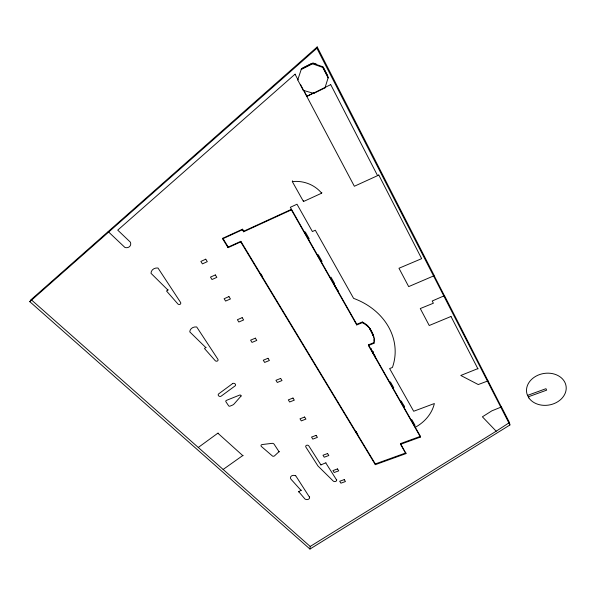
<?xml version="1.0" encoding="UTF-8"?>
<svg xmlns="http://www.w3.org/2000/svg" width="596" height="596" viewBox="0 0 596 596"><rect width="100%" height="100%" fill="white"/><g stroke="black" fill="none" stroke-linecap="round" stroke-linejoin="round"><path stroke-width="0.89" d="M405.95 453.616L400.542 444.318L420.456 437.062L368.432 345.494L373.975 343.266L373.983 342.603L368.447 344.831L420.418 436.332L400.527 443.588L405.95 453.616L375.316 464.671L375.324 463.934L240.873 241.32L228.238 247.072L228.052 247.653L222.643 238.825L222.837 238.251L242.535 229.199L243.578 231.784L291.377 209.867L291.489 209.315L243.742 231.211M309.957 549.058L310.203 546.457L496.192 431.199L482.395 416.82L491.879 410.838L501.474 406.949L509.461 422.557L509.915 424.985L309.957 549.058L29.8 301.68L31.126 299.632L317.199 46.942L434.268 275.65L408.677 286.609L398.977 268.252L421.648 258.664L378.721 174.866M375.175 356.654L371.599 350.247M377.469 175.44L330.646 84.461M373.185 335.123L369.982 328.627M373.394 351.528L373.416 353.324M371.651 350.448L371.785 350.396M371.599 348.63L371.539 350.493L375.175 356.423M368.432 345.494L368.447 344.831M362.293 322.66L362.323 322.011L356.78 324.284L356.751 324.932L362.293 322.66A23.706 20.182 3.6 0 1 369.386 328.083L373.945 337.336M325.93 462.712L320.924 464.917L308.855 445.957A1.684 1.341 6.9 0 0 306.59 445.294A1.684 1.341 6.9 0 0 305.882 447.075L317.973 465.998L333.157 480.972A1.974 1.542 5.1 0 0 335.369 481.516A1.974 1.542 5.1 0 0 336.658 480.078L336.68 479.698M337.783 290.826L333.961 283.972M320.924 464.917L320.961 464.537M333.909 283.994L337.805 290.61M298.581 491.499L304.914 498.949A2.801 2.153 6.7 0 0 308.087 499.411A2.801 2.153 6.7 0 0 309.562 497.288L309.6 496.9M298.536 491.886L301.204 490.135M373.975 343.266L374.199 338.677M309.562 497.288L295.512 475.422M292.502 180.811L292.331 181.609L303.476 201.537L321.669 193.179L321.788 192.366M279.144 451.872L274.138 444.251A1.952 1.55 9.1 0 0 272.007 443.35L262.113 444.556A1.475 1.17 9.7 0 0 261.406 446.486L272.558 456.111A1.706 1.348 8.9 0 0 274.51 455.865L279.196 451.507M328.277 77.346L328.165 77.979L322.727 67.4L322.846 66.774L312.662 63.198L301.412 68.875L297.739 79.931L303.26 90.368L313.794 93.393L324.984 87.858L328.277 77.346L322.846 66.774M324.984 87.858L325.058 87.426M303.476 201.537L303.625 200.71M310.203 546.457L223.142 469.454L243.004 455.374M313.794 93.393L313.883 92.954M223.142 469.454L31.126 299.632M29.8 301.68L316.893 48.239L317.199 46.942M301.412 68.875L301.248 69.501L312.52 63.809L312.662 63.198M303.26 90.368L303.371 89.929L354.352 186.257L378.713 175.135M198.282 447.469L218.121 432.979M297.739 79.931L297.911 79.298M108.189 231.598L124.929 247.459A4.947 4.224 27.2 0 0 129.63 246.513A4.947 4.224 27.2 0 0 130.338 242.132L117.74 230.13L295.154 74.083M375.316 464.671L240.702 241.894L240.873 241.32M243.578 231.784L242.535 229.199M205.896 347.662L189.766 331.868A6.779 5.684 17.1 0 1 196.695 326.958L217.853 359.194A1.684 1.401 14.7 0 1 217.257 361.079A1.684 1.401 14.7 0 1 214.977 360.401L204.488 348.526L206 347.334M167.96 290.096L150.989 273.296A7.048 6.012 23 0 1 157.992 268.014L180.536 302.351A1.751 1.483 19.8 0 1 179.962 304.362A1.751 1.483 19.8 0 1 177.601 303.647L166.53 291.019L168.087 289.783M509.461 422.557L496.192 431.199M302.671 67.959L311.522 63.496M313.928 92.73L306.865 96.224L303.856 90.525M306.821 96.448L330.609 84.677M222.643 238.825L242.363 229.765M228.052 247.653L240.702 241.894M304.556 232.328L305.331 231.986L309.197 238.81L308.43 239.152M262.166 276.879L262.553 276.618M317.482 255.088L318.249 254.753L322.026 261.413L321.266 261.748M330.214 277.505L330.974 277.177L334.661 283.681L333.685 284.098L334.14 284.098M451.098 316.424L429.239 325.505L420.277 308.557L433.374 303.23L432.212 300.995L444.504 295.653L501.541 407.314M389.695 382.237L390.425 381.954L393.718 387.758L392.988 388.033M477.918 368.596L460.79 375.465L478.253 384.547L488.012 380.889M400.549 401.354L401.279 401.078L404.498 406.755L403.775 407.023L403.723 405.273M356.08 431.519L355.641 431.623L357.749 434.417L355.983 431.497M411.188 420.076L411.91 419.815L415.062 425.365L414.339 425.633M527.52 395.394L545.951 388.696L546.651 390.157L528.235 396.839M375.324 463.934L405.936 452.878M313.198 63.042L316.588 64.234M312.52 63.809L322.727 67.4M218.032 433.344L242.93 455.746M301.166 490.515L291.124 479.378A3.338 2.593 7.5 0 1 291.317 476.1A3.338 2.593 7.5 0 1 295.467 475.794M325.9 463.085L336.658 480.078M222.837 238.251L228.238 247.072M356.78 324.284L290.334 207.289L297.002 204.227L312.393 231.539L315.321 230.22L353.592 298.365A66.111 55.92 5.6 0 1 392.414 367.471L389.62 368.559L413.684 411.262L434.365 403.529A45.467 37.317 0.9 0 1 415.285 427.302M291.377 209.867L356.751 324.932M295.095 74.299L297.851 79.514M300.399 84.319L302.947 89.132M323.501 67.609L327.725 75.826M451.135 316.752L477.97 368.939M434.298 275.963L444.542 295.974M316.893 48.239L509.915 424.985M420.418 436.332L420.456 437.062M400.527 443.588L400.542 444.318M374.191 341.344C374.631 335.6 371.33 330.132 367.874 325.856A23.676 20.167 3.6 0 0 362.323 322.011M292.331 181.609A31.126 28.519 11.8 0 1 321.669 193.179M241.097 395.997L234.243 403.805A6.653 5.394 12.7 0 1 232.075 405.295L229.981 406.137A1.05 0.849 12.6 0 1 228.559 405.712L225.862 401.674A1.371 1.11 12.8 0 1 226.458 400.37L239.629 395.073A0.998 0.812 12 0 1 241.097 395.997M232.604 383.593L218.725 393.829A1.788 1.453 13.4 0 0 218.643 395.841A1.788 1.453 13.4 0 0 221.071 396.206L234.958 386.007A1.803 1.475 12.7 0 0 235.129 383.921A1.803 1.475 12.7 0 0 232.604 383.593M205.754 259.193L200.867 261.421L202.409 263.872L207.296 261.651L205.754 259.193M215.335 274.935L210.47 277.11L211.99 279.524L216.855 277.349L215.335 274.935M260.534 273.415L260.169 273.571L262.27 277.051L262.635 276.894L260.534 273.415M228.946 296.599L224.118 298.723L225.608 301.077L230.436 298.961L228.946 296.599M242.177 317.653L237.379 319.709L238.832 322.011L243.622 319.955L242.177 317.653M337.925 290.766L337.649 291.072L337.925 290.766M255.364 338.155L250.596 340.16L252.019 342.409L256.779 340.413L255.364 338.155M268.006 358.285L263.268 360.23L264.661 362.428L269.392 360.491L268.006 358.285M280.649 378.415L275.948 380.308L277.311 382.461L282.005 380.568L280.649 378.415M375.309 356.594L375.033 356.885L375.309 356.594M292.986 398.046L288.315 399.879L289.641 401.987L294.305 400.154L292.986 398.046M304.623 417.029L299.989 418.817L301.285 420.88L305.927 419.092L304.623 417.029M316.141 435.356L311.537 437.092L312.803 439.11L317.407 437.375L316.141 435.356M327.569 453.534L322.995 455.232L324.239 457.207L328.813 455.515L327.569 453.534M337.507 468.918L332.963 470.572L334.185 472.509L338.729 470.862L337.507 468.918M344.235 479.624L339.705 481.255L340.912 483.17L345.442 481.546L344.235 479.624M370.161 328.605L369.855 328.888L370.161 328.605M373.431 335.257L373.133 335.541L373.431 335.257M528.898 397.972L527.05 394.187A19.966 15.98 -9.5 0 1 550.287 373.29A19.966 15.98 -9.5 0 1 562.333 397.86A19.966 15.98 -9.5 0 1 528.898 397.972"/></g></svg>
